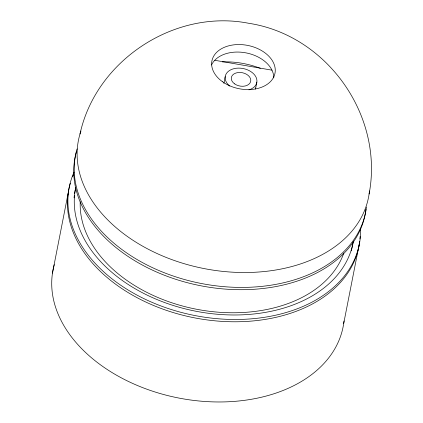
<?xml version="1.0" encoding="UTF-8"?>
<svg xmlns="http://www.w3.org/2000/svg" width="423" height="423" viewBox="0 0 423 423"><rect width="100%" height="100%" fill="white"/><g stroke="black" fill="none" stroke-linecap="round" stroke-linejoin="round"><path stroke-width="0.63" d="M369.094 194.014C384.021 115.902 327.27 35.167 248.513 23.249C174.62 8.767 95.958 60.431 80 134.001M52.457 273.189L68.188 192.999M223.878 83.421L225.205 76.637M255.534 88.888L256.867 82.099M343.698 323.463L359.434 243.273M214.842 60.304L271.984 70.17M353.353 241.147A141.393 97.147 11.1 0 1 196.071 311.275A141.393 97.147 11.1 0 1 75.759 187.421M359.677 241.422A147.817 101.562 11.1 0 1 193.279 317.604A147.817 101.562 11.1 0 1 70.334 183.265M72.613 176.756A147.817 101.562 11.1 0 1 73.348 175.016M360.095 236.436A147.817 101.562 11.1 0 1 359.931 238.932M360.592 228.489A147.817 101.562 11.1 0 1 194.622 315.489A147.817 101.562 11.1 0 1 74.051 172.145M74.073 197.885A141.393 97.147 11.1 0 1 74.348 195.352M74.617 193.464A141.393 97.147 11.1 0 1 75.59 188.468M353.004 242.807A141.393 97.147 11.1 0 1 351.227 250.881M229.758 86.086A16.069 11.04 11.1 0 1 230.842 69.774A16.069 11.04 11.1 0 1 254.091 74.326A16.069 11.04 11.1 0 1 248.951 89.845M255.302 87.936A16.069 11.04 11.1 0 1 255.37 89.036M369.48 190.921A147.817 101.562 11.1 0 1 201.612 268.076A147.817 101.562 11.1 0 1 80.952 131.03M211.553 64.957A32.132 22.081 11.1 0 1 246.725 53.018A32.132 22.081 11.1 0 1 273.792 77.88M366.424 207.053A147.817 101.562 11.1 0 1 200.026 283.241A147.817 101.562 11.1 0 1 77.076 148.896M343.804 253.081A134.963 92.732 11.1 0 1 196.172 309.176A134.963 92.732 11.1 0 1 80.238 201.676M365.969 209.343A147.817 101.562 11.1 0 1 199.577 285.53A147.817 101.562 11.1 0 1 76.626 151.185M222.329 61.895A67.484 46.366 11.1 0 1 260.319 68.32M344.015 320.988A147.817 101.562 11.1 0 1 178.881 398.059A147.817 101.562 11.1 0 1 54.26 264.65M234.575 83.849A9.866 6.779 11.1 0 0 250.612 81.697A9.866 6.779 11.1 0 0 237.922 72.566A9.866 6.779 11.1 0 0 234.575 83.849M222.403 81.66A32.132 22.081 11.1 0 0 274.638 74.66A32.132 22.081 11.1 0 0 233.3 44.912A32.132 22.081 11.1 0 0 222.403 81.66"/></g></svg>
